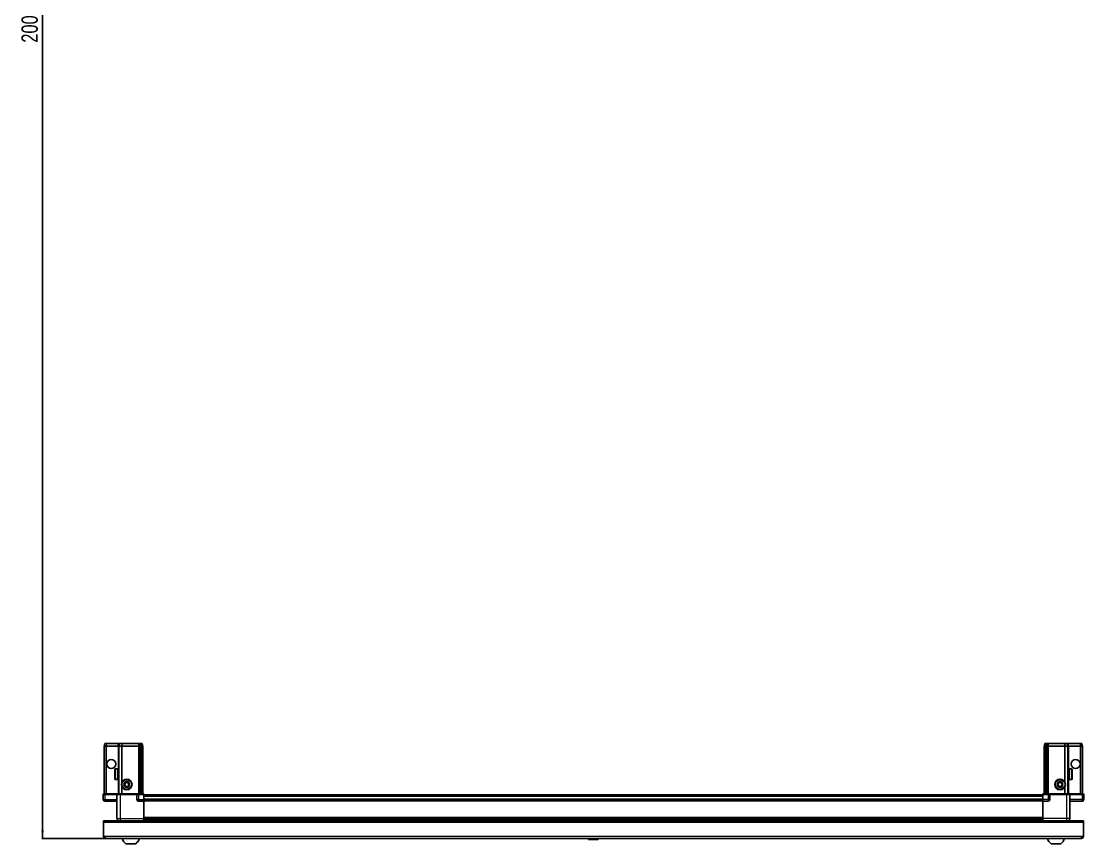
# Model space of a CAD drawing. Header units: millimetres. Extents: x 1315 to 6267, y -1645 to 1961.
# Drawn here: x 1371 to 2671, y -1645 to -638 of the extents above; entities that cross this region are included whole.
import ezdxf

# ---------------------------------------------------------------- set-up
doc = ezdxf.new("R2010")
doc.units = ezdxf.units.MM
doc.layers.add('FORMAT', color=7, linetype='Continuous')
doc.styles.add('SLDTEXTSTYLE0', font='TXT', dxfattribs={"width": 0.75})
doc.dimstyles.new('SLDDIMSTYLE0', dxfattribs={"dimtxt": 20, "dimasz": 10, "dimexe": 0, "dimexo": 0.0625, "dimgap": 5, "dimtad": 2, "dimdec": 1, "dimrnd": 1e-09, "dimzin": 12, "dimdsep": 46, "dimtxsty": 'SLDTEXTSTYLE0', "dimsah": 1, "dimcen": 0.09, "dimadec": 0, "dimazin": 3, "dimtfac": 1, "dimtofl": 0, "dimtmove": 0, "dimatfit": 3, "dimfxl": 0, "dimfrac": 2, "dimtolj": 1, "dimtzin": 12, "dimarcsym": 0})

# ---------------------------------------------------------------- blocks, each defined once
blk = doc.blocks.new('_D_11')
at = {"layer": 'FORMAT'}
for p, q in [((2065, 368.6), (1395.8, 368.6)), ((1396.8, 368.6), (1396.8, -1638.4)), ((1473.4, -1638.4), (1395.8, -1638.4))]:
    blk.add_line(p, q, dxfattribs=at)
for points in [[(1396.8, 368.6), (1395.3, 358.6), (1398.4, 358.6)], [(1396.8, -1638.4), (1398.4, -1628.4), (1395.3, -1628.4)]]:
    blk.add_solid(points, dxfattribs=at)
at = {"layer": 'FORMAT', "insert": (1371, -664.4), "char_height": 20, "attachment_point": 1, "rotation": 90, "style": 'SLDTEXTSTYLE0'}
blk.add_mtext('2007', dxfattribs=at)

msp = doc.modelspace()

# ---------------------------------------------------------------- linework, layer by layer
at = {"color": 7, "linetype": 'Continuous', "lineweight": 25}
for p, q in [((1472.32, -1525.36), (1473.12, -1522.36)), ((1474.82, -1525.36), (1472.32, -1525.36)), ((1472.32, -1525.36), (1472.32, -1583.66)), ((1473.12, -1522.36), (1474.97, -1522.36)), ((1474.82, -1525.36), (1474.97, -1522.36)), ((1489.32, -1525.36), (1474.82, -1525.36)), ((1474.82, -1525.36), (1474.82, -1583.66)), ((1474.97, -1522.36), (1489.32, -1522.36)), ((1489.32, -1522.36), (1491.12, -1522.36)), ((1490.32, -1525.36), (1489.32, -1525.36)), ((1490.32, -1525.36), (1491.12, -1522.36)), ((1493.82, -1525.36), (1490.32, -1525.36)), ((1490.32, -1525.36), (1490.32, -1583.66)), ((1491.12, -1522.36), (1494.15, -1522.36)), ((1494.15, -1522.36), (1493.82, -1525.36)), ((1514.32, -1525.36), (1493.82, -1525.36)), ((1493.82, -1525.36), (1493.82, -1569.86)), ((1494.15, -1522.36), (1514.32, -1522.36)), ((1514.32, -1522.36), (1516.12, -1522.36)), ((1515.32, -1525.36), (1514.32, -1525.36)), ((1516.12, -1522.36), (1515.32, -1525.36)), ((1515.32, -1525.36), (1515.32, -1583.66)), ((1516.32, -1525.36), (1515.32, -1525.36)), ((1516.12, -1522.36), (1516.86, -1522.36)), ((1516.86, -1522.36), (1516.32, -1525.36)), ((1516.32, -1525.36), (1516.32, -1583.66)), ((1517.82, -1525.36), (1516.32, -1525.36)), ((1516.86, -1522.36), (1517.36, -1522.36)), ((1517.36, -1522.36), (1518.52, -1522.36)), ((1517.36, -1522.36), (1517.82, -1525.36)), ((1517.82, -1525.36), (1517.82, -1583.66)), ((1519.32, -1525.36), (1517.82, -1525.36)), ((1518.52, -1522.36), (1519.32, -1525.36)), ((1519.32, -1525.36), (1519.32, -1583.66)), ((2623.12, -1522.36), (2622.32, -1525.36)), ((2622.32, -1525.36), (2623.82, -1525.36)), ((2622.32, -1525.36), (2622.32, -1583.66)), ((2624.28, -1522.36), (2623.12, -1522.36)), ((2624.28, -1522.36), (2623.82, -1525.36)), ((2623.82, -1525.36), (2625.32, -1525.36)), ((2623.82, -1525.36), (2623.82, -1583.66)), ((2624.78, -1522.36), (2624.28, -1522.36)), ((2624.78, -1522.36), (2625.32, -1525.36)), ((2625.52, -1522.36), (2624.78, -1522.36)), ((2625.32, -1525.36), (2626.32, -1525.36)), ((2625.32, -1525.36), (2625.32, -1583.66)), ((2625.52, -1522.36), (2626.32, -1525.36)), ((2627.32, -1522.36), (2625.52, -1522.36)), ((2626.32, -1525.36), (2626.32, -1583.66)), ((2626.32, -1525.36), (2627.32, -1525.36)), ((2647.49, -1522.36), (2627.32, -1522.36)), ((2627.32, -1525.36), (2647.82, -1525.36)), ((2647.49, -1522.36), (2647.82, -1525.36)), ((2650.52, -1522.36), (2647.49, -1522.36)), ((2647.82, -1525.36), (2647.82, -1569.86)), ((2647.82, -1525.36), (2651.32, -1525.36)), ((2651.32, -1525.36), (2650.52, -1522.36)), ((2652.32, -1522.36), (2650.52, -1522.36)), ((2651.32, -1525.36), (2651.32, -1583.66)), ((2651.32, -1525.36), (2652.32, -1525.36)), ((2666.67, -1522.36), (2652.32, -1522.36)), ((2652.32, -1525.36), (2666.82, -1525.36)), ((2666.82, -1525.36), (2666.67, -1522.36)), ((2668.52, -1522.36), (2666.67, -1522.36)), ((2666.82, -1525.36), (2669.32, -1525.36)), ((2666.82, -1525.36), (2666.82, -1583.66)), ((2669.32, -1525.36), (2668.52, -1522.36)), ((2669.32, -1525.36), (2669.32, -1583.66)), ((1485.12, -1565.56), (1485.12, -1554.16)), ((1488.32, -1553.36), (1485.92, -1553.36)), ((1488.32, -1553.36), (1488.32, -1553.37)), ((1488.32, -1553.37), (1488.82, -1553.37)), ((1488.32, -1553.55), (1488.82, -1553.55)), ((1488.32, -1553.55), (1488.32, -1553.77)), ((1488.32, -1553.77), (1488.82, -1553.77)), ((1488.32, -1554.35), (1488.82, -1554.35)), ((1488.32, -1554.35), (1488.32, -1554.77)), ((1488.32, -1554.77), (1488.82, -1554.77)), ((1488.32, -1555.68), (1488.82, -1555.68)), ((1488.32, -1555.68), (1488.32, -1556.27)), ((1488.32, -1556.27), (1488.82, -1556.27)), ((1488.32, -1557.42), (1488.82, -1557.42)), ((1488.32, -1557.42), (1488.32, -1558.12)), ((1488.32, -1558.12), (1488.82, -1558.12)), ((1488.32, -1559.41), (1488.82, -1559.41)), ((1488.32, -1559.41), (1488.32, -1560.14)), ((1488.32, -1559.55), (1488.82, -1559.55)), ((1488.32, -1560.05), (1488.82, -1560.05)), ((1488.82, -1553.55), (1488.82, -1553.37)), ((1488.82, -1553.77), (1488.82, -1553.55)), ((1488.82, -1554.35), (1488.82, -1553.77)), ((1488.82, -1554.77), (1488.82, -1554.35)), ((1488.82, -1555.68), (1488.82, -1554.77)), ((1488.92, -1555.46), (1488.82, -1555.46)), ((1488.82, -1556.27), (1488.82, -1555.68)), ((1488.82, -1557.42), (1488.82, -1556.27)), ((1488.82, -1558.12), (1488.82, -1557.42)), ((1488.82, -1559.41), (1488.82, -1558.12)), ((1488.82, -1559.55), (1488.82, -1559.41)), ((1488.82, -1560.14), (1488.82, -1560.05)), ((1488.92, -1564.26), (1488.92, -1555.46)), ((1489.8, -1556.55), (1489.32, -1555.86)), ((1489.32, -1563.86), (1489.32, -1555.86)), ((1490.29, -1555.86), (1489.8, -1556.55)), ((1489.8, -1563.17), (1489.8, -1556.55)), ((1490.32, -1555.86), (1490.29, -1555.86)), ((1490.29, -1563.86), (1490.29, -1555.86)), ((2651.35, -1555.86), (2651.32, -1555.86)), ((2651.84, -1556.55), (2651.35, -1555.86)), ((2651.35, -1555.86), (2651.35, -1563.86)), ((2652.32, -1555.86), (2651.84, -1556.55)), ((2651.84, -1556.55), (2651.84, -1563.17)), ((2652.32, -1555.86), (2652.32, -1563.86)), ((2652.82, -1555.46), (2652.72, -1555.46)), ((2652.72, -1555.46), (2652.72, -1564.26)), ((2655.72, -1553.36), (2652.82, -1553.36)), ((2653.32, -1553.36), (2652.82, -1553.36)), ((2652.82, -1553.36), (2652.82, -1553.41)), ((2652.82, -1553.41), (2652.82, -1553.69)), ((2653.32, -1553.41), (2652.82, -1553.41)), ((2653.32, -1553.69), (2652.82, -1553.69)), ((2652.82, -1553.69), (2652.82, -1553.97)), ((2653.32, -1553.97), (2652.82, -1553.97)), ((2652.82, -1553.97), (2652.82, -1554.63)), ((2653.32, -1554.63), (2652.82, -1554.63)), ((2652.82, -1554.63), (2652.82, -1555.1)), ((2652.82, -1555.1), (2652.82, -1556.08)), ((2653.32, -1555.1), (2652.82, -1555.1)), ((2653.32, -1556.08), (2652.82, -1556.08)), ((2652.82, -1556.08), (2652.82, -1556.7)), ((2652.82, -1556.7), (2652.82, -1557.9)), ((2653.32, -1556.7), (2652.82, -1556.7)), ((2653.32, -1557.9), (2652.82, -1557.9)), ((2652.82, -1557.9), (2652.82, -1558.53)), ((2653.32, -1558.53), (2652.82, -1558.53)), ((2652.82, -1558.61), (2652.82, -1559.91)), ((2653.32, -1558.61), (2652.82, -1558.61)), ((2653.32, -1559.91), (2652.82, -1559.91)), ((2653.32, -1553.41), (2653.32, -1553.36)), ((2653.32, -1553.97), (2653.32, -1553.69)), ((2653.32, -1555.1), (2653.32, -1554.63)), ((2653.32, -1556.7), (2653.32, -1556.08)), ((2653.32, -1558.61), (2653.32, -1557.9)), ((2653.32, -1560.65), (2653.32, -1559.91)), ((2656.52, -1554.16), (2656.52, -1565.56)), ((1485.92, -1566.36), (1488.32, -1566.36)), ((1488.32, -1560.14), (1488.82, -1560.14)), ((1488.32, -1561.43), (1488.82, -1561.43)), ((1488.32, -1561.43), (1488.32, -1562.14)), ((1488.32, -1562.14), (1488.82, -1562.14)), ((1488.32, -1563.3), (1488.82, -1563.3)), ((1488.32, -1563.3), (1488.32, -1563.91)), ((1488.32, -1563.91), (1488.82, -1563.91)), ((1488.32, -1564.84), (1488.82, -1564.84)), ((1488.32, -1564.84), (1488.32, -1565.28)), ((1488.32, -1565.28), (1488.82, -1565.28)), ((1488.32, -1565.89), (1488.82, -1565.89)), ((1488.32, -1565.89), (1488.32, -1566.12)), ((1488.32, -1566.12), (1488.82, -1566.12)), ((1488.32, -1566.34), (1488.82, -1566.34)), ((1488.32, -1566.34), (1488.32, -1566.36)), ((1488.32, -1566.35), (1488.82, -1566.35)), ((1488.82, -1561.43), (1488.82, -1560.14)), ((1488.82, -1562.14), (1488.82, -1561.43)), ((1488.82, -1563.3), (1488.82, -1562.14)), ((1488.82, -1563.91), (1488.82, -1563.3)), ((1488.82, -1564.84), (1488.82, -1563.91)), ((1488.82, -1564.26), (1488.92, -1564.26)), ((1488.82, -1565.28), (1488.82, -1564.84)), ((1488.82, -1565.89), (1488.82, -1565.28)), ((1488.82, -1566.12), (1488.82, -1565.89)), ((1488.82, -1566.34), (1488.82, -1566.12)), ((1488.82, -1566.35), (1488.82, -1566.34)), ((1489.32, -1563.86), (1489.8, -1563.17)), ((1489.8, -1563.17), (1490.29, -1563.86)), ((1490.29, -1563.86), (1490.32, -1563.86)), ((2651.32, -1563.86), (2651.35, -1563.86)), ((2651.35, -1563.86), (2651.84, -1563.17)), ((2651.84, -1563.17), (2652.32, -1563.86)), ((2652.72, -1564.26), (2652.82, -1564.26)), ((2653.32, -1560.39), (2652.82, -1560.39)), ((2652.82, -1560.39), (2652.82, -1560.65)), ((2652.82, -1560.65), (2652.82, -1561.92)), ((2653.32, -1560.65), (2652.82, -1560.65)), ((2653.32, -1561.92), (2652.82, -1561.92)), ((2652.82, -1561.92), (2652.82, -1562.6)), ((2652.82, -1562.6), (2652.82, -1563.72)), ((2653.32, -1562.6), (2652.82, -1562.6)), ((2653.32, -1563.72), (2652.82, -1563.72)), ((2652.82, -1563.72), (2652.82, -1564.29)), ((2652.82, -1564.29), (2652.82, -1565.15)), ((2653.32, -1564.29), (2652.82, -1564.29)), ((2653.32, -1565.15), (2652.82, -1565.15)), ((2652.82, -1565.15), (2652.82, -1565.54)), ((2652.82, -1565.54), (2652.82, -1566.06)), ((2653.32, -1565.54), (2652.82, -1565.54)), ((2653.32, -1566.06), (2652.82, -1566.06)), ((2652.82, -1566.06), (2652.82, -1566.24)), ((2652.82, -1566.24), (2652.82, -1566.36)), ((2653.32, -1566.24), (2652.82, -1566.24)), ((2652.82, -1566.36), (2655.72, -1566.36)), ((2653.32, -1562.6), (2653.32, -1561.92)), ((2653.32, -1564.29), (2653.32, -1563.72)), ((2653.32, -1565.54), (2653.32, -1565.15)), ((2653.32, -1566.24), (2653.32, -1566.06)), ((1471.32, -1583.66), (1470.82, -1584.53)), ((1470.82, -1584.86), (1470.82, -1584.53)), ((1470.82, -1584.86), (1472.82, -1584.86)), ((1470.82, -1584.86), (1470.82, -1590.86)), ((1472.82, -1583.66), (1471.32, -1583.66)), ((1472.82, -1583.66), (1487.62, -1583.66)), ((1487.62, -1584.86), (1472.82, -1584.86)), ((1472.82, -1584.86), (1487.62, -1584.86)), ((1487.62, -1583.66), (1487.82, -1583.66)), ((1487.82, -1584.86), (1487.62, -1584.86)), ((1487.82, -1584.86), (1487.82, -1583.66)), ((1487.82, -1583.66), (1491.82, -1583.66)), ((1491.82, -1584.86), (1487.82, -1584.86)), ((1487.82, -1584.86), (1487.82, -1613.86)), ((1491.82, -1583.66), (1512.12, -1583.66)), ((1512.12, -1584.86), (1491.82, -1584.86)), ((1493.82, -1574.86), (1493.82, -1583.66)), ((1512.12, -1583.66), (1512.32, -1583.66)), ((1512.32, -1584.86), (1512.12, -1584.86)), ((1512.32, -1584.86), (1512.32, -1583.66)), ((1513, -1583.66), (1512.32, -1583.66)), ((1512.32, -1584.86), (1514.32, -1584.86)), ((1512.32, -1584.86), (1512.32, -1590.86)), ((1513, -1583.66), (1520.82, -1583.66)), ((1520.82, -1584.53), (1514.32, -1584.53)), ((1520.82, -1584.86), (1514.32, -1584.86)), ((1514.32, -1584.86), (1520.82, -1584.86)), ((1520.82, -1583.66), (1520.82, -1584.53)), ((1520.82, -1584.53), (1520.82, -1584.53)), ((1520.82, -1584.86), (1520.82, -1584.53)), ((1520.82, -1584.86), (1520.82, -1584.86)), ((1520.82, -1584.86), (1520.82, -1590.86)), ((2620.82, -1585.01), (1520.82, -1585.01)), ((2620.82, -1583.66), (2628.64, -1583.66)), ((2620.82, -1584.53), (2620.82, -1583.66)), ((2620.82, -1584.86), (2620.82, -1584.53)), ((2627.32, -1584.53), (2620.82, -1584.53)), ((2627.32, -1584.86), (2620.82, -1584.86)), ((2620.82, -1584.86), (2620.82, -1590.86)), ((2627.32, -1584.86), (2629.32, -1584.86)), ((2629.32, -1584.86), (2627.32, -1584.86)), ((2629.32, -1583.66), (2628.64, -1583.66)), ((2629.32, -1584.86), (2629.32, -1583.66)), ((2629.32, -1583.66), (2629.52, -1583.66)), ((2629.52, -1584.86), (2629.32, -1584.86)), ((2629.32, -1584.86), (2629.32, -1590.86)), ((2629.52, -1583.66), (2649.82, -1583.66)), ((2649.82, -1584.86), (2629.52, -1584.86)), ((2647.82, -1574.86), (2647.82, -1583.66)), ((2649.82, -1583.66), (2653.82, -1583.66)), ((2653.82, -1584.86), (2649.82, -1584.86)), ((2653.82, -1584.86), (2653.82, -1583.66)), ((2653.82, -1583.66), (2654.02, -1583.66)), ((2654.02, -1584.86), (2653.82, -1584.86)), ((2653.82, -1584.86), (2653.82, -1613.86)), ((2654.02, -1583.66), (2668.82, -1583.66)), ((2668.82, -1584.86), (2654.02, -1584.86)), ((2670.32, -1583.66), (2668.82, -1583.66)), ((2668.82, -1584.86), (2670.82, -1584.86)), ((2670.82, -1584.53), (2670.32, -1583.66)), ((2670.82, -1584.53), (2670.32, -1583.66)), ((2670.82, -1584.86), (2670.82, -1584.53)), ((2670.82, -1584.86), (2670.82, -1584.53)), ((2670.82, -1584.86), (2670.82, -1584.86)), ((2670.82, -1584.86), (2670.82, -1590.86)), ((1487.82, -1592.86), (1472.82, -1592.86)), ((1520.82, -1592.86), (1514.32, -1592.86)), ((1520.82, -1590.86), (1520.82, -1592.86)), ((2620.82, -1592.21), (1520.82, -1592.21)), ((1520.82, -1613.86), (1520.82, -1592.86)), ((2620.82, -1590.86), (2620.82, -1592.86)), ((2620.82, -1592.86), (2627.32, -1592.86)), ((2620.82, -1613.86), (2620.82, -1592.86)), ((2653.82, -1592.86), (2668.82, -1592.86)), ((1471.32, -1616.86), (2670.32, -1616.86)), ((1471.32, -1618.96), (1471.32, -1616.86)), ((1471.32, -1636.26), (1471.32, -1618.96)), ((1486.32, -1616.76), (1473.42, -1616.76)), ((1486.32, -1616.76), (1486.32, -1616.86)), ((1520.67, -1616.86), (1520.67, -1613.86)), ((1520.82, -1614.88), (2620.82, -1614.88)), ((1520.82, -1614.92), (2620.82, -1614.92)), ((1544.7, -1616.71), (1520.82, -1616.71)), ((1539.32, -1616.86), (1539.32, -1616.71)), ((1539.36, -1616.86), (1539.36, -1616.71)), ((1539.63, -1616.86), (1539.63, -1616.71)), ((1539.89, -1616.86), (1539.89, -1616.71)), ((1540.54, -1616.86), (1540.54, -1616.71)), ((1541.01, -1616.86), (1541.01, -1616.71)), ((1541.97, -1616.86), (1541.97, -1616.71)), ((1542.59, -1616.86), (1542.59, -1616.71)), ((1543.78, -1616.86), (1543.78, -1616.71)), ((1544.44, -1616.86), (1544.44, -1616.71)), ((1544.49, -1616.86), (1544.49, -1616.71)), ((1545.79, -1616.71), (1544.7, -1616.71)), ((1546.52, -1616.71), (1545.79, -1616.71)), ((1545.79, -1616.86), (1545.79, -1616.71)), ((1545.79, -1616.71), (1545.79, -1616.71)), ((1545.8, -1616.86), (1545.8, -1616.71)), ((1546.3, -1616.86), (1546.3, -1616.71)), ((1546.52, -1616.86), (1546.52, -1616.71)), ((1546.94, -1616.71), (1546.52, -1616.71)), ((1546.52, -1616.71), (1546.52, -1616.71)), ((2594.7, -1616.71), (1546.94, -1616.71)), ((1547.8, -1616.86), (1547.8, -1616.71)), ((1548.49, -1616.86), (1548.49, -1616.71)), ((1549.61, -1616.86), (1549.61, -1616.71)), ((1550.19, -1616.86), (1550.19, -1616.71)), ((1551.06, -1616.86), (1551.06, -1616.71)), ((1551.46, -1616.86), (1551.46, -1616.71)), ((1551.99, -1616.86), (1551.99, -1616.71)), ((1552.18, -1616.86), (1552.18, -1616.71)), ((1552.32, -1616.86), (1552.32, -1616.71)), ((2589.32, -1616.86), (2589.32, -1616.71)), ((2589.49, -1616.86), (2589.49, -1616.71)), ((2589.7, -1616.86), (2589.7, -1616.71)), ((2590.26, -1616.86), (2590.26, -1616.71)), ((2590.68, -1616.86), (2590.68, -1616.71)), ((2591.58, -1616.86), (2591.58, -1616.71)), ((2592.16, -1616.86), (2592.16, -1616.71)), ((2593.31, -1616.86), (2593.31, -1616.71)), ((2594, -1616.86), (2594, -1616.71)), ((2595.28, -1616.71), (2594.7, -1616.71)), ((2595.28, -1616.86), (2595.28, -1616.71)), ((2595.29, -1616.71), (2595.28, -1616.71)), ((2596.02, -1616.71), (2595.29, -1616.71)), ((2595.46, -1616.86), (2595.46, -1616.71)), ((2595.96, -1616.86), (2595.96, -1616.71)), ((2596.02, -1616.86), (2596.02, -1616.71)), ((2596.94, -1616.71), (2596.02, -1616.71)), ((2596.02, -1616.71), (2596.02, -1616.71)), ((2620.82, -1616.71), (2596.94, -1616.71)), ((2597.31, -1616.86), (2597.31, -1616.71)), ((2598.02, -1616.86), (2598.02, -1616.71)), ((2599.19, -1616.86), (2599.19, -1616.71)), ((2599.8, -1616.86), (2599.8, -1616.71)), ((2600.75, -1616.86), (2600.75, -1616.71)), ((2601.19, -1616.86), (2601.19, -1616.71)), ((2601.82, -1616.86), (2601.82, -1616.71)), ((2602.06, -1616.86), (2602.06, -1616.71)), ((2602.3, -1616.86), (2602.3, -1616.71)), ((2602.32, -1616.86), (2602.32, -1616.71)), ((2655.32, -1616.76), (2668.22, -1616.76)), ((2655.32, -1616.76), (2655.32, -1616.86)), ((2670.32, -1616.86), (2670.32, -1618.96)), ((2670.32, -1618.96), (2670.32, -1636.26)), ((1473.42, -1636.26), (1471.32, -1636.26)), ((1473.42, -1636.26), (1473.42, -1638.36)), ((2670.32, -1636.26), (2668.22, -1636.26)), ((2668.22, -1638.36), (2668.22, -1636.26)), ((2668.22, -1638.36), (1473.42, -1638.36)), ((1498.82, -1644.96), (1510.82, -1644.96)), ((2066.02, -1638.36), (2065.03, -1639.34)), ((2065.03, -1639.34), (2065.03, -1639.86)), ((2076.6, -1639.34), (2065.03, -1639.34)), ((2076.6, -1639.86), (2065.03, -1639.86)), ((2076.6, -1639.34), (2075.62, -1638.36)), ((2076.6, -1639.86), (2076.6, -1639.34)), ((2630.82, -1644.96), (2642.82, -1644.96))]:
    msp.add_line(p, q, dxfattribs=at)
at = {"color": 8, "linetype": 'Continuous', "lineweight": 18}
for p, q in [((1489.32, -1525.36), (1489.32, -1522.36)), ((1489.32, -1525.36), (1489.32, -1555.86)), ((1514.32, -1522.36), (1514.32, -1525.36)), ((1514.32, -1525.36), (1514.32, -1583.66)), ((2627.32, -1522.36), (2627.32, -1525.36)), ((2627.32, -1525.36), (2627.32, -1583.66)), ((2652.32, -1525.36), (2652.32, -1522.36)), ((2652.32, -1525.36), (2652.32, -1555.86)), ((1485.92, -1566.36), (1485.92, -1553.36)), ((2655.72, -1553.36), (2655.72, -1566.36)), ((1489.32, -1563.86), (1489.32, -1583.66)), ((2652.32, -1563.86), (2652.32, -1583.66)), ((1472.82, -1584.86), (1472.82, -1583.66)), ((1472.82, -1584.86), (1472.82, -1590.86)), ((1487.62, -1584.86), (1487.62, -1583.66)), ((1491.82, -1584.86), (1491.82, -1583.66)), ((1491.82, -1584.86), (1491.82, -1613.86)), ((1512.12, -1584.86), (1512.12, -1583.66)), ((1514.32, -1584.86), (1514.32, -1584.53)), ((1514.32, -1584.86), (1514.32, -1590.86)), ((1520.82, -1584.86), (1520.82, -1584.53)), ((2627.32, -1584.86), (2627.32, -1584.53)), ((2627.32, -1584.86), (2627.32, -1590.86)), ((2629.52, -1583.66), (2629.52, -1584.86)), ((2649.82, -1584.86), (2649.82, -1583.66)), ((2649.82, -1584.86), (2649.82, -1613.86)), ((2654.02, -1583.66), (2654.02, -1584.86)), ((2668.82, -1584.86), (2668.82, -1583.66)), ((2668.82, -1584.86), (2668.82, -1590.86)), ((1470.82, -1590.86), (1472.82, -1590.86)), ((1472.82, -1590.86), (1487.82, -1590.86)), ((1472.82, -1592.86), (1472.82, -1590.86)), ((1512.32, -1590.86), (1514.32, -1590.86)), ((1514.32, -1590.86), (1520.82, -1590.86)), ((1514.32, -1590.86), (1514.32, -1592.86)), ((2620.82, -1587.01), (1520.82, -1587.01)), ((2620.82, -1590.21), (1520.82, -1590.21)), ((2620.82, -1592.86), (1520.82, -1592.86)), ((2627.32, -1590.86), (2620.82, -1590.86)), ((2629.32, -1590.86), (2627.32, -1590.86)), ((2627.32, -1590.86), (2627.32, -1592.86)), ((2668.82, -1590.86), (2653.82, -1590.86)), ((2670.82, -1590.86), (2668.82, -1590.86)), ((2668.82, -1592.86), (2668.82, -1590.86)), ((2670.32, -1618.96), (1471.32, -1618.96)), ((1473.42, -1616.86), (1473.42, -1616.76)), ((1491.82, -1613.86), (1520.82, -1613.86)), ((1520.82, -1612.26), (2620.82, -1612.26)), ((2620.82, -1613.68), (1520.82, -1613.68)), ((1520.82, -1616.12), (2620.82, -1616.12)), ((2649.82, -1613.86), (2620.82, -1613.86)), ((2668.22, -1616.86), (2668.22, -1616.76)), ((2668.22, -1636.26), (1473.42, -1636.26))]:
    msp.add_line(p, q, dxfattribs=at)
at = {"color": 7, "linetype": 'Continuous', "lineweight": 25, "flags": 128}
for points in [[(1473.42, -1616.76), (1473.01, -1616.8), (1472.78, -1616.86)], [(2668.86, -1616.86), (2668.63, -1616.8), (2668.22, -1616.76)]]:
    msp.add_lwpolyline(points, dxfattribs=at)
at = {"color": 7, "linetype": 'Continuous', "lineweight": 25}
for centre, radius in [((1480.82, -1547.36), 5.5), ((2660.82, -1547.36), 5.5), ((1499.82, -1572.36), 6.5), ((1499.82, -1572.36), 3.46), ((2641.82, -1572.36), 6.5), ((2641.82, -1572.36), 3.46)]:
    msp.add_circle(centre, radius, dxfattribs=at)
at = {"color": 8, "linetype": 'Continuous', "lineweight": 18}
for centre in [(1499.82, -1572.36), (2641.82, -1572.36)]:
    msp.add_circle(centre, 5.7, dxfattribs=at)
at = {"color": 7, "linetype": 'Continuous', "lineweight": 25}
for centre, radius, start, end in [((1485.92, -1554.16), 0.8, 90, 180), ((1489.32, -1555.46), 0.4, 180, 270), ((2652.32, -1555.46), 0.4, 270, 360), ((2655.72, -1554.16), 0.8, 0, 90), ((1485.92, -1565.56), 0.8, 180, 270), ((1489.32, -1564.26), 0.4, 90, 180), ((1499.82, -1572.36), 2.5, 147.37605, 207.37605), ((1499.82, -1572.36), 2.5, 87.37605, 147.37605), ((1499.82, -1572.36), 2.5, 27.37605, 87.37605), ((1499.82, -1572.36), 2.5, 327.37605, 27.37605), ((2641.82, -1572.36), 2.5, 134.67671, 194.67671), ((2641.82, -1572.36), 2.5, 194.67671, 254.67671), ((2641.82, -1572.36), 2.5, 74.67671, 134.67671), ((2641.82, -1572.36), 2.5, 14.67671, 74.67671), ((2641.82, -1572.36), 2.5, 314.67671, 14.67671), ((2652.32, -1564.26), 0.4, 0, 90), ((2655.72, -1565.56), 0.8, 270, 360), ((1499.82, -1572.36), 2.5, 207.37605, 267.37605), ((1499.82, -1572.36), 2.5, 267.37605, 327.37605), ((2641.82, -1572.36), 2.5, 254.67671, 314.67671), ((1472.82, -1590.86), 2, 180, 270), ((1514.32, -1590.86), 2, 180, 270), ((2627.32, -1590.86), 2, 270, 360), ((2668.82, -1590.86), 2, 270, 0), ((1473.42, -1636.26), 2.1, 180, 270), ((1473.42, -1636.26), 0.6, 180, 270), ((2668.22, -1636.26), 2.1, 270, 0), ((2668.22, -1636.26), 0.6, 270, 0), ((1505.84, -1635.34), 11.91, 194.70035, 233.8734), ((1503.8, -1635.34), 11.91, 306.1266, 345.29965), ((2637.84, -1635.34), 11.91, 194.70035, 233.8734), ((2635.8, -1635.34), 11.91, 306.1266, 345.29965)]:
    msp.add_arc(centre, radius, start, end, dxfattribs=at)
for centre, start_param, end_param in [((1514.32, -1581.06), 2.4188584, 3.1415927), ((2627.32, -1581.06), 3.1415927, 3.8643269)]:
    msp.add_ellipse(centre, major_axis=(0, 3.46), ratio=0.5773503, start_param=start_param, end_param=end_param, dxfattribs=at)
for points, knots in [([(1496.94, -1572.23), (1497.21, -1571.79), (1497.73, -1570.98), (1498.25, -1570.17), (1498.49, -1569.8)], [0, 0, 0, 0, 0.53468586, 1, 1, 1, 1]), ([(1498.26, -1574.79), (1498.21, -1574.68), (1497.93, -1574.15), (1497.47, -1573.26), (1497.09, -1572.53), (1496.94, -1572.23)], [0, 0, 0, 0, 0.1331247, 0.6370994, 1, 1, 1, 1]), ([(1498.49, -1569.8), (1499.01, -1569.82), (1499.97, -1569.86), (1500.93, -1569.91), (1501.38, -1569.93)], [0, 0, 0, 0, 0.5346859, 1, 1, 1, 1]), ([(1502.7, -1572.49), (1502.43, -1572.93), (1501.91, -1573.74), (1501.39, -1574.55), (1501.15, -1574.92)], [0, 0, 0, 0, 0.5346859, 1, 1, 1, 1]), ([(1501.38, -1569.93), (1501.53, -1570.23), (1501.91, -1570.97), (1502.37, -1571.85), (1502.65, -1572.38), (1502.7, -1572.49)], [0, 0, 0, 0, 0.3629006, 0.8668753, 1, 1, 1, 1]), ([(2639.04, -1571.6), (2639.4, -1571.23), (2640.09, -1570.56), (2640.77, -1569.88), (2641.09, -1569.57)], [0, 0, 0, 0, 0.5346859, 1, 1, 1, 1]), ([(2639.77, -1574.39), (2639.68, -1574.06), (2639.47, -1573.26), (2639.22, -1572.3), (2639.07, -1571.72), (2639.04, -1571.6)], [0, 0, 0, 0, 0.3629006, 0.8668753, 1, 1, 1, 1]), ([(2641.09, -1569.57), (2641.59, -1569.7), (2642.52, -1569.96), (2643.44, -1570.21), (2643.87, -1570.33)], [0, 0, 0, 0, 0.53468586, 1, 1, 1, 1]), ([(2643.87, -1570.33), (2643.9, -1570.45), (2644.06, -1571.03), (2644.31, -1571.99), (2644.52, -1572.79), (2644.6, -1573.12)], [0, 0, 0, 0, 0.1331247, 0.6370994, 1, 1, 1, 1]), ([(1501.15, -1574.92), (1500.63, -1574.9), (1499.67, -1574.86), (1498.71, -1574.81), (1498.26, -1574.79)], [0, 0, 0, 0, 0.53468586, 1, 1, 1, 1]), ([(2642.55, -1575.15), (2642.05, -1575.02), (2641.12, -1574.76), (2640.2, -1574.51), (2639.77, -1574.39)], [0, 0, 0, 0, 0.5346859, 1, 1, 1, 1]), ([(2644.6, -1573.12), (2644.24, -1573.48), (2643.55, -1574.16), (2642.87, -1574.84), (2642.55, -1575.15)], [0, 0, 0, 0, 0.53468586, 1, 1, 1, 1]), ([(1487.82, -1613.86), (1487.87, -1614.3), (1487.94, -1614.98), (1488.37, -1615.79), (1488.83, -1616.35), (1489.23, -1616.71), (1489.5, -1616.84), (1489.54, -1616.86)], [0, 0, 0, 0, 0.3630185, 0.5584377, 0.7580039, 0.9575702, 1, 1, 1, 1]), ([(1520.82, -1613.86), (1520.82, -1614.26), (1520.82, -1615.05), (1520.82, -1616.06), (1520.82, -1616.69), (1520.82, -1616.85), (1520.82, -1616.86)], [0, 0, 0, 0, 0.3255201, 0.6510403, 0.9765604, 1, 1, 1, 1]), ([(2620.82, -1613.86), (2620.82, -1614.26), (2620.82, -1615.05), (2620.82, -1616.06), (2620.82, -1616.69), (2620.82, -1616.85), (2620.82, -1616.86)], [0, 0, 0, 0, 0.3255201, 0.6510403, 0.9765604, 1, 1, 1, 1]), ([(2653.82, -1613.86), (2653.77, -1614.3), (2653.7, -1614.98), (2653.27, -1615.79), (2652.81, -1616.35), (2652.41, -1616.71), (2652.14, -1616.84), (2652.1, -1616.86)], [0, 0, 0, 0, 0.3630185, 0.5584377, 0.7580039, 0.9575702, 1, 1, 1, 1])]:
    msp.add_open_spline(points, degree=3, knots=knots, dxfattribs=at)
at = {"color": 8, "linetype": 'Continuous', "lineweight": 18}
for points in [[(1487.82, -1613.86), (1487.88, -1613.86), (1488, -1613.86), (1488.93, -1613.86), (1490.25, -1613.86), (1491.3, -1613.86), (1491.82, -1613.86)], [(2653.82, -1613.86), (2653.76, -1613.86), (2653.64, -1613.86), (2652.71, -1613.86), (2651.39, -1613.86), (2650.34, -1613.86), (2649.82, -1613.86)]]:
    msp.add_open_spline(points, degree=3, dxfattribs=at)
for points, knots in [([(1491.82, -1613.86), (1491.82, -1614.3), (1491.82, -1614.98), (1491.82, -1615.79), (1491.82, -1616.35), (1491.82, -1616.71), (1491.82, -1616.84), (1491.82, -1616.86)], [0, 0, 0, 0, 0.36301846, 0.55843766, 0.75800394, 0.95757021, 1, 1, 1, 1]), ([(2649.82, -1613.86), (2649.82, -1614.3), (2649.82, -1614.98), (2649.82, -1615.79), (2649.82, -1616.35), (2649.82, -1616.71), (2649.82, -1616.84), (2649.82, -1616.86)], [0, 0, 0, 0, 0.3630185, 0.5584377, 0.7580039, 0.9575702, 1, 1, 1, 1])]:
    msp.add_open_spline(points, degree=3, knots=knots, dxfattribs=at)

# ---------------------------------------------------------------- dimensions: what is measured, and where the dimension line sits
at = {"layer": 'FORMAT'}
dim = msp.add_linear_dim(base=(1396.82, -1638.36), p1=(2065.03, 368.64), p2=(1473.42, -1638.36), angle=90, dimstyle='SLDDIMSTYLE0', dxfattribs=at)
dim.commit()
dim.dimension.update_dxf_attribs({"geometry": '_D_11', "text_midpoint": (1396.82, -634.86), "dimtype": 160})

doc.saveas('drawing.dxf')
